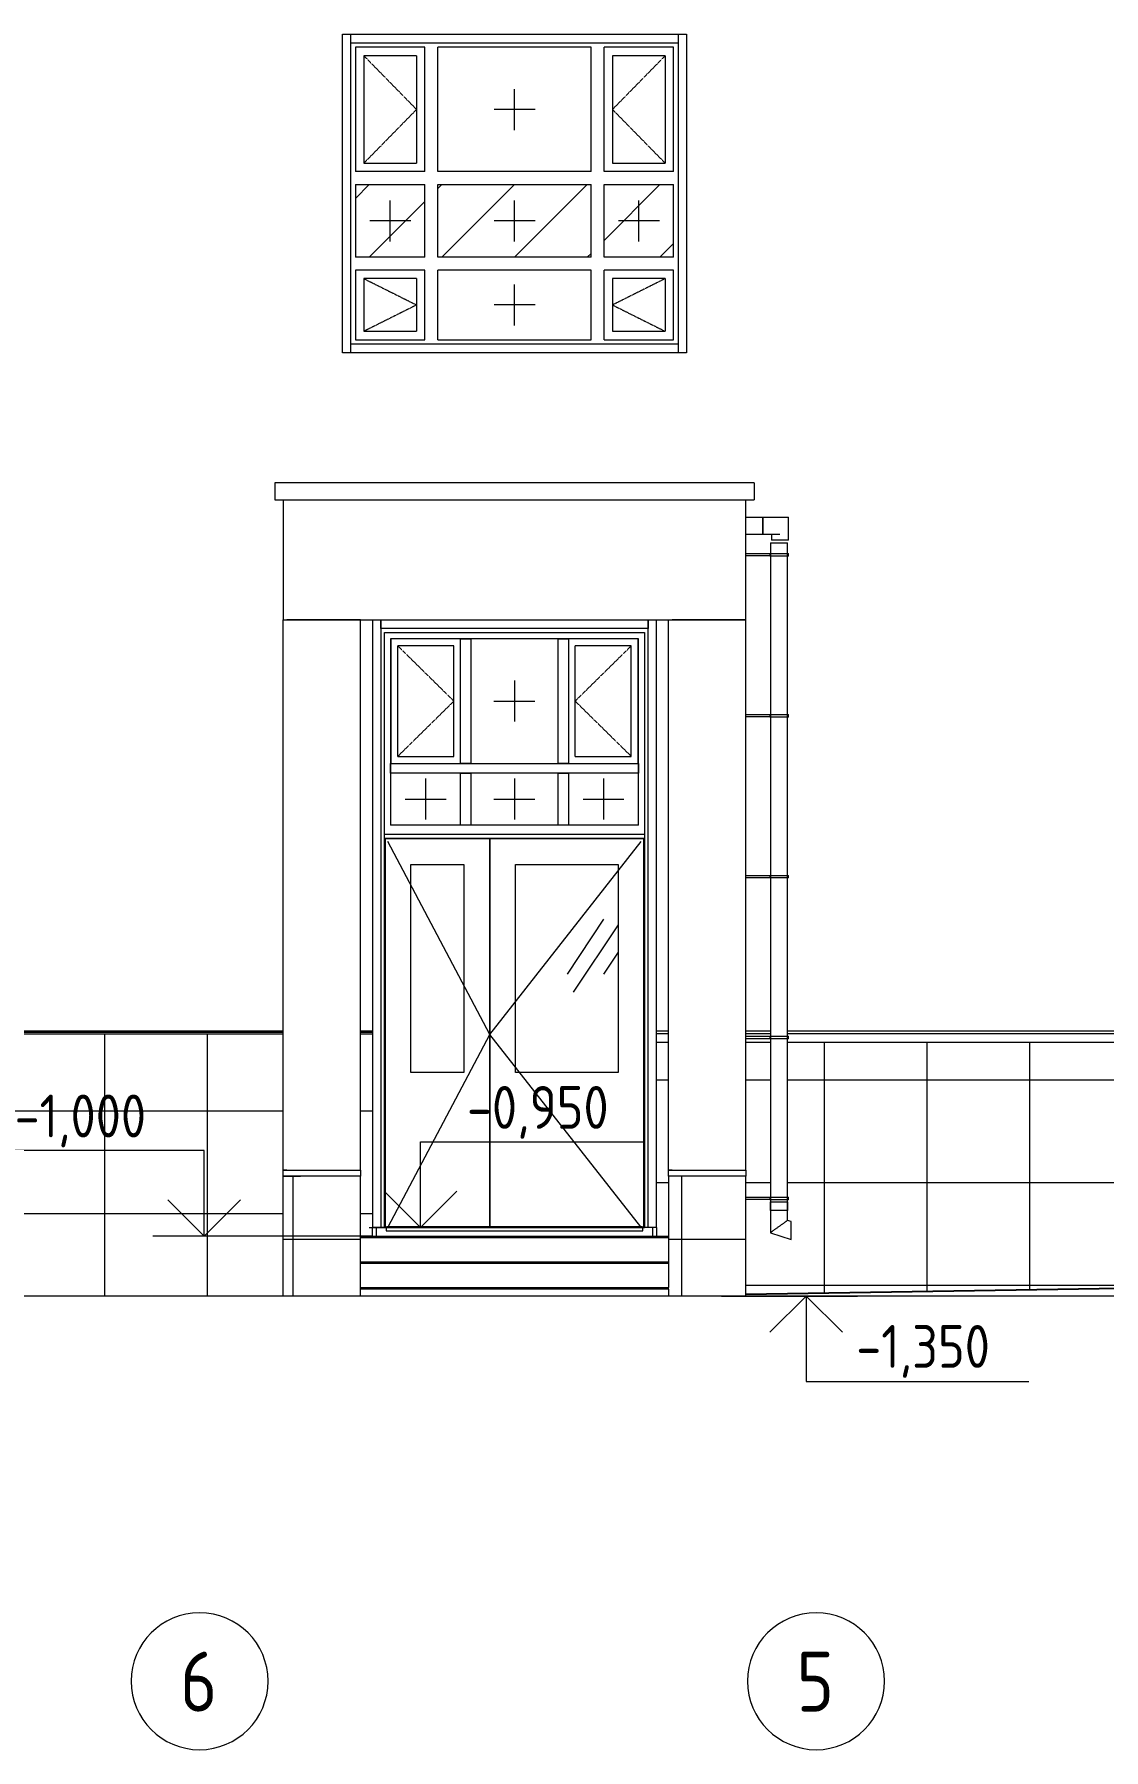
# Model space of a CAD drawing. Header units: millimetres. Extents: x -515342 to 330399, y -224905 to 507333.
# Drawn here: x 129139 to 135383, y -1932 to 8088 of the extents above; entities that cross this region are included whole.
import ezdxf

# ---------------------------------------------------------------- set-up
doc = ezdxf.new("R2010")
doc.units = ezdxf.units.MM
doc.linetypes.add('ASVP_Штриховая_ш2 п1', pattern=[3, 2, -1])
doc.layers.get('0').update_dxf_attribs({"lineweight": 0})
for name, color, linetype, lineweight in [('Аннотация', 7, 'Continuous', 0), ('Витраж', 7, 'Continuous', 0), ('Двери', 7, 'Continuous', 0), ('Двери открывание', 7, 'Continuous', 0), ('Лестницы', 7, 'Continuous', 0), ('Линии', 7, 'Continuous', 0), ('Обобщенные модели', 7, 'Continuous', 0), ('Ограждение', 7, 'Continuous', 0), ('Окна', 7, 'Continuous', 0), ('Окна открывание', 7, 'Continuous', 0), ('Оси', 7, 'Continuous', 0), ('Отметки', 7, 'Continuous', 0), ('Перекрытие', 7, 'Continuous', 0), ('Стены внутренние', 7, 'Continuous', 0), ('Стены наружные', 7, 'Continuous', 0), ('Стены штриховка поверхности', 7, 'Continuous', 0)]:
    doc.layers.add(name, color=color, linetype=linetype, lineweight=lineweight)
doc.styles.add('GOST Common', font='', dxfattribs={"width": 0.9, "height": 350})
doc.styles.add('GOST Common_1', font='', dxfattribs={"width": 0.9, "height": 250})
doc.styles.get('GOST Common').set_extended_font_data('GOST Common')
doc.styles.get('GOST Common_1').set_extended_font_data('GOST Common')
pattern_1 = [(0, (-51750.9, -3150), (0, 600), []), (90, (-51750.9, -3150), (-600, 4e-14), [])]
pattern_2 = [(45, (-0.73, 0), (-212.132, 212.132), [])]

# ---------------------------------------------------------------- blocks, each defined once
blk = doc.blocks.new('ОкноРехау_3фр__ - ЛК_1570х1970-9698878-О_АР_Эскиз_Фасад 12-1 копия 1')
at = {"layer": 'Окна открывание'}
h = blk.add_hatch(dxfattribs=at)
h.set_pattern_fill('FP_2', color=256, style=0, pattern_type=2)
h.set_pattern_definition(pattern_2)
h.paths.add_polyline_path([(-51722, 4718), (-51344, 4718), (-51344, 5142), (-51750, 5142), (-51750, 4718), (-51741, 4718)])
h = blk.add_hatch(dxfattribs=at)
h.set_pattern_fill('FP_2', color=256, style=0, pattern_type=2)
h.set_pattern_definition(pattern_2)
h.paths.add_polyline_path([(-50374, 4718), (-50374, 5142), (-51268, 5142), (-51268, 4718), (-50547, 4718)])
h = blk.add_hatch(dxfattribs=at)
h.set_pattern_fill('FP_2', color=256, style=0, pattern_type=2)
h.set_pattern_definition(pattern_2)
h.paths.add_polyline_path([(-50097, 4718), (-49892, 4718), (-49892, 5142), (-50298, 5142), (-50298, 4718)])
at = {"layer": 'Окна'}
for p, q in [((-51344, 5944), (-51750, 5944)), ((-51750, 5944), (-51750, 5218)), ((-51344, 5218), (-51344, 5944)), ((-50374, 5944), (-51268, 5944)), ((-51268, 5218), (-51268, 5944)), ((-50374, 5218), (-50374, 5944)), ((-49892, 5944), (-50298, 5944)), ((-50298, 5218), (-50298, 5944)), ((-49892, 5218), (-49892, 5944)), ((-51701, 5895), (-51701, 5267)), ((-51393, 5895), (-51701, 5895)), ((-51393, 5895), (-51393, 5267)), ((-50249, 5895), (-50249, 5267)), ((-49941, 5895), (-50249, 5895)), ((-49941, 5895), (-49941, 5267)), ((-51344, 5218), (-51750, 5218)), ((-51701, 5267), (-51393, 5267)), ((-50374, 5218), (-51268, 5218)), ((-49892, 5218), (-50298, 5218)), ((-50249, 5267), (-49941, 5267)), ((-51750, 5142), (-51750, 4718)), ((-51750, 5142), (-51344, 5142)), ((-51344, 4718), (-51344, 5142)), ((-51268, 4718), (-51268, 5142)), ((-51268, 5142), (-50374, 5142)), ((-50374, 4718), (-50374, 5142)), ((-50298, 4718), (-50298, 5142)), ((-50298, 5142), (-49892, 5142)), ((-49892, 4718), (-49892, 5142)), ((-51344, 4718), (-51750, 4718)), ((-50374, 4718), (-51268, 4718)), ((-49892, 4718), (-50298, 4718)), ((-51344, 4642), (-51750, 4642)), ((-51750, 4642), (-51750, 4236)), ((-51344, 4236), (-51344, 4642)), ((-50374, 4642), (-51268, 4642)), ((-51268, 4236), (-51268, 4642)), ((-50374, 4236), (-50374, 4642)), ((-49892, 4642), (-50298, 4642)), ((-50298, 4236), (-50298, 4642)), ((-49892, 4236), (-49892, 4642)), ((-51701, 4593), (-51701, 4285)), ((-51393, 4593), (-51701, 4593)), ((-51393, 4593), (-51393, 4285)), ((-50249, 4593), (-50249, 4285)), ((-49941, 4593), (-50249, 4593)), ((-49941, 4593), (-49941, 4285)), ((-51750, 4236), (-51344, 4236)), ((-51701, 4285), (-51393, 4285)), ((-51268, 4236), (-50374, 4236)), ((-50298, 4236), (-49892, 4236)), ((-50249, 4285), (-49941, 4285))]:
    blk.add_line(p, q, dxfattribs=at)
at = {"layer": 'Окна открывание', "linetype": 'ASVP_Штриховая_ш2 п1'}
for p, q in [((-51701, 5895), (-51393, 5581)), ((-49941, 5895), (-50249, 5581)), ((-50821, 5461), (-50821, 5701)), ((-51393, 5581), (-51701, 5267)), ((-50701, 5581), (-50941, 5581)), ((-50249, 5581), (-49941, 5267)), ((-51547, 4810), (-51547, 5050)), ((-50821, 4810), (-50821, 5050)), ((-50095, 4810), (-50095, 5050)), ((-51427, 4930), (-51667, 4930)), ((-50701, 4930), (-50941, 4930)), ((-49975, 4930), (-50215, 4930)), ((-51701, 4593), (-51393, 4439)), ((-50821, 4319), (-50821, 4559)), ((-49941, 4593), (-50249, 4439)), ((-51393, 4439), (-51701, 4285)), ((-50701, 4439), (-50941, 4439)), ((-50249, 4439), (-49941, 4285))]:
    blk.add_line(p, q, dxfattribs=at)
blk = doc.blocks.new('Прямоугольный импост - АР_Откос_Металлический_50х330 Белый Правый-9899493-О_АР_Эскиз_Фасад 12-1 копия 1')
at = {"layer": 'Витраж'}
for p, q in [((-9974, 2570), (-9974, 2620)), ((-9974, 2620), (-8064, 2620)), ((-8064, 2620), (-8064, 2570)), ((-9974, 2570), (-8064, 2570))]:
    blk.add_line(p, q, dxfattribs=at)
blk = doc.blocks.new('Прямоугольный импост - АР_Откос_Металлический_50х330 Белый Левый-9898761-О_АР_Эскиз_Фасад 12-1 копия 1')
at = {"layer": 'Витраж'}
for p, q in [((-9974, 760), (-9974, 810)), ((-8064, 810), (-9974, 810)), ((-8064, 810), (-8064, 760)), ((-8064, 760), (-9974, 760))]:
    blk.add_line(p, q, dxfattribs=at)
blk = doc.blocks.new('Прямоугольный импост - АР_Откос_Металлический_50х330 Белый Правый-9899492-О_АР_Эскиз_Фасад 12-1 копия 1')
at = {"layer": 'Витраж'}
for p, q in [((-8064, 2620), (-8014, 2620)), ((-8064, 2620), (-8064, 760)), ((-8014, 2620), (-8014, 760)), ((-8014, 760), (-8064, 760))]:
    blk.add_line(p, q, dxfattribs=at)
blk = doc.blocks.new('Прямоугольный импост - АР_Откос_Металлический_50х330 Белый Левый-V99-О_АР_Эскиз_Фасад 12-1 копия 1')
at = {"layer": 'Витраж'}
for p, q in [((-10024, 2620), (-9974, 2620)), ((-10024, 760), (-10024, 2620)), ((-9974, 760), (-9974, 2620)), ((-9974, 760), (-10024, 760))]:
    blk.add_line(p, q, dxfattribs=at)
blk = doc.blocks.new('Дверь_Стальная_Фрамуга ГЛУХАЯ с импостами_2 полотна - АР_Дверь_Наружная_1560х3495h_коробка__О_Пр-10096950-О_АР_Эскиз_Фасад 12-1 копия 1')
at = {"layer": 'Двери'}
h = blk.add_hatch(dxfattribs=at)
h.set_pattern_fill('FP_1', color=256, style=0, pattern_type=2)
h.set_pattern_definition([(236.31, (1066.07, 1244.6), (-1777.9963, -3556.002), [641.067, -5769.603]), (236.31, (1101.63, 1137.9), (-1777.9963, -3556.002), [384.64, -6026.03]), (236.31, (888.27, 1137.9), (-1777.9963, -3556.002), [384.64, -6026.03])])
h.paths.add_polyline_path([(-50772, -45), (-50216, -45), (-50216, 1170), (-50816, 1170), (-50816, -45)])
for p, q in [((-51581, 2525), (-50061, 2525)), ((-51581, -950), (-51581, 2525)), ((-50061, 2525), (-50061, -950)), ((-50097, 2489), (-51545, 2489)), ((-51545, 2489), (-51545, 1401)), ((-51136, 2489), (-51076, 2489)), ((-51136, 1761), (-51136, 2489)), ((-51076, 2489), (-51076, 1761)), ((-50566, 2489), (-50506, 2489)), ((-50566, 1761), (-50566, 2489)), ((-50506, 2489), (-50506, 1761)), ((-50097, 1401), (-50097, 2489)), ((-51545, 1705), (-51545, 1761)), ((-51545, 1761), (-50097, 1761)), ((-50097, 1705), (-51545, 1705)), ((-51076, 1761), (-51136, 1761)), ((-51136, 1705), (-51076, 1705)), ((-51136, 1401), (-51136, 1705)), ((-51076, 1705), (-51076, 1401)), ((-50506, 1761), (-50566, 1761)), ((-50566, 1705), (-50506, 1705)), ((-50566, 1401), (-50566, 1705)), ((-50506, 1705), (-50506, 1401)), ((-50097, 1761), (-50097, 1705)), ((-50061, 1345), (-51581, 1345)), ((-51581, 1325), (-50061, 1325)), ((-50966, 1320), (-51576, 1320)), ((-51576, 1320), (-51576, -945)), ((-50097, 1401), (-51545, 1401)), ((-51076, 1401), (-51136, 1401)), ((-50966, -945), (-50966, 1320)), ((-50066, 1320), (-50966, 1320)), ((-50966, 1320), (-50966, -945)), ((-50506, 1401), (-50566, 1401)), ((-50066, -945), (-50066, 1320)), ((-51426, -45), (-51426, 1170)), ((-51426, 1170), (-51116, 1170)), ((-51116, 1170), (-51116, -45)), ((-50816, -45), (-50816, 1170)), ((-50816, 1170), (-50216, 1170)), ((-50216, 1170), (-50216, -45)), ((-51116, -45), (-51426, -45)), ((-50216, -45), (-50816, -45)), ((-51581, -950), (-51601, -950)), ((-51576, -945), (-50966, -945)), ((-50966, -945), (-50066, -945)), ((-50041, -950), (-50061, -950))]:
    blk.add_line(p, q, dxfattribs=at)
at = {"layer": 'Двери открывание'}
for p, q in [((-50966, 177), (-51561, 1305)), ((-50966, 177), (-50081, 1305)), ((-51559, -946), (-50966, 177)), ((-50084, -946), (-50966, 177))]:
    blk.add_line(p, q, dxfattribs=at)
at = {"layer": 'Окна'}
for p, q in [((-51544, 2489), (-51544, 1761)), ((-51503, 1802), (-51503, 2448)), ((-51175, 2448), (-51503, 2448)), ((-51175, 1802), (-51175, 2448)), ((-50467, 1802), (-50467, 2448)), ((-50139, 2448), (-50467, 2448)), ((-50139, 1802), (-50139, 2448)), ((-50098, 1761), (-50098, 2489)), ((-51503, 1802), (-51175, 1802)), ((-50467, 1802), (-50139, 1802))]:
    blk.add_line(p, q, dxfattribs=at)
at = {"layer": 'Окна открывание', "linetype": 'ASVP_Штриховая_ш2 п1'}
for p, q in [((-51175, 2125), (-51503, 2448)), ((-50467, 2125), (-50139, 2448)), ((-50821, 2245), (-50821, 2005)), ((-51503, 1802), (-51175, 2125)), ((-50941, 2125), (-50701, 2125)), ((-50139, 1802), (-50467, 2125)), ((-51340, 1673), (-51340, 1433)), ((-50821, 1673), (-50821, 1433)), ((-50301, 1673), (-50301, 1433)), ((-51460, 1553), (-51220, 1553)), ((-50941, 1553), (-50701, 1553)), ((-50421, 1553), (-50181, 1553))]:
    blk.add_line(p, q, dxfattribs=at)
blk = doc.blocks.new('Прямоугольный импост - АР_Откос_Металлический_50х330 Серый Правый_Двери-10016244-О_АР_Эскиз_Фасад 12-1 копия 1')
at = {"layer": 'Витраж'}
for p, q in [((-51601, 2550), (-51601, 2600)), ((-50041, 2550), (-51601, 2550)), ((-50041, 2600), (-50041, 2550))]:
    blk.add_line(p, q, dxfattribs=at)
blk = doc.blocks.new('Прямоугольный импост - АР_Откос_Металлический_50х330 Серый Правый_Двери-10016265-О_АР_Эскиз_Фасад 12-1 копия 1')
at = {"layer": 'Витраж'}
for p, q in [((-51651, 2600), (-51651, -950)), ((-51601, 2600), (-51601, -950)), ((-51601, -950), (-51651, -950))]:
    blk.add_line(p, q, dxfattribs=at)
blk = doc.blocks.new('Прямоугольный импост - АР_Откос_Металлический_50х330 Серый Левый_Двери-10016266-О_АР_Эскиз_Фасад 12-1 копия 1')
at = {"layer": 'Витраж'}
for p, q in [((-50041, -950), (-50041, 2600)), ((-49991, 184), (-49991, 2600)), ((-49991, -950), (-49991, 130)), ((-49991, -950), (-50041, -950))]:
    blk.add_line(p, q, dxfattribs=at)
blk = doc.blocks.new('Ограждение - Ограждение-10023331-О_АР_Эскиз_Фасад 12-1 копия 1')
at = {"layer": 'Ограждение'}
for p, q in [((-49991, 182), (-49991, 184)), ((-49991, 130), (-49991, 182)), ((-49921, 182), (-49991, 182)), ((-49921, 130), (-49991, 130)), ((-49326, 182), (-49471, 182)), ((-49326, 130), (-49471, 130)), ((-40050, 182), (-49226, 182)), ((-40050, 130), (-49226, 130))]:
    blk.add_line(p, q, dxfattribs=at)
blk = doc.blocks.new('TN_Воронка парапетная ТехноНИКОЛЬ квадратная_Тип 1 - Воронка парапетная 100х100мм ТехноНИКОЛЬ _квадратное сечение_-10228256-О_АР_Эскиз_Фасад 12-1 копия 1')
at = {"layer": 'Обобщенные модели'}
for p, q in [((-49470.929, 3200), (-49370.929, 3200)), ((-49370.929, 3200), (-49370.929, 3100)), ((-49470.929, 3100), (-49370.929, 3100))]:
    blk.add_line(p, q, dxfattribs=at)
blk = doc.blocks.new('TN_Отвод угловой ТехноНИКОЛЬ - Отвод угловой_ с квадратного сечения _100_100мм_ в круглое _100мм_-10082681-О_АР_Эскиз_Фасад 12-1 копия 1')
at = {"layer": 'Обобщенные модели'}
for p, q in [((-49370.929, 3100), (-49370.929, 3200)), ((-49370.929, 3200), (-49270.929, 3200)), ((-49270.929, 3200), (-49220.929, 3200)), ((-49220.929, 3065), (-49220.929, 3200)), ((-49370.929, 3100), (-49270.929, 3100)), ((-49320.929, 3100), (-49320.929, 3065)), ((-49270.929, 3065), (-49320.929, 3065)), ((-49220.929, 3065), (-49270.929, 3065))]:
    blk.add_line(p, q, dxfattribs=at)
blk = doc.blocks.new('ASVP_ОМ_Водосточная труба_На стене - Труба 100_Белая-10228105-О_АР_Эскиз_Фасад 12-1 копия 1')
at = {"layer": 'Обобщенные модели'}
for p, q in [((-49325.929, 3050), (-49325.929, -850)), ((-49325.929, 3050), (-49275.929, 3050)), ((-49275.929, 3050), (-49225.929, 3050)), ((-49225.929, -850), (-49225.929, 3050))]:
    blk.add_line(p, q, dxfattribs=at)
blk = doc.blocks.new('Влж_Водосточная труба_Хомут - Хомут-10228117-О_АР_Эскиз_Фасад 12-1 копия 1')
at = {"layer": 'Обобщенные модели'}
for p, q in [((-49331, 165), (-49471, 165)), ((-49471, 155), (-49331, 155)), ((-49331, 167), (-49331, 165)), ((-49331, 167), (-49276, 167)), ((-49331, 155), (-49331, 152)), ((-49276, 152), (-49331, 152)), ((-49276, 167), (-49221, 167)), ((-49221, 152), (-49276, 152)), ((-49221, 152), (-49221, 167))]:
    blk.add_line(p, q, dxfattribs=at)
blk.add_open_spline([(-49331, 165), (-49331, 165), (-49331, 165), (-49331, 165)], degree=3, dxfattribs=at)
for points, knots in [([(-49331, 165), (-49331, 165), (-49331, 165), (-49331, 165), (-49331, 165), (-49331, 164), (-49331, 164), (-49331, 163), (-49331, 162), (-49331, 161), (-49331, 160)], [0.5000435, 0.5000435, 0.5000435, 0.5000435, 0.5138889, 0.5486111, 0.5833333, 0.6527778, 0.7222222, 0.7916667, 0.8611111, 1, 1, 1, 1]), ([(-49331, 160), (-49331, 160), (-49331, 159), (-49331, 158), (-49331, 157), (-49331, 157), (-49331, 156), (-49331, 156), (-49331, 155), (-49331, 155), (-49331, 155), (-49331, 155)], [0, 0, 0, 0, 0.0555556, 0.1111111, 0.1666667, 0.2222222, 0.2777778, 0.3333333, 0.3888889, 0.4444444, 0.4999565, 0.4999565, 0.4999565, 0.4999565]), ([(-49331, 155), (-49331, 155), (-49331, 155), (-49331, 155), (-49331, 155)], [0.49995738, 0.49995738, 0.49995738, 0.49995738, 0.51388889, 0.54861111, 0.54861111, 0.54861111, 0.54861111])]:
    blk.add_open_spline(points, degree=3, knots=knots, dxfattribs=at)
blk = doc.blocks.new('ASVP_ОМ_Водосточная труба_Слив - Слив Белый-10082852-О_АР_Эскиз_Фасад 12-1 копия 1')
at = {"layer": 'Обобщенные модели'}
for p, q in [((-49328, -800), (-49328, -850)), ((-49328, -800), (-49227, -800)), ((-49226, -800), (-49225, -800)), ((-49225, -850), (-49225, -800)), ((-49227, -850), (-49328, -850)), ((-49326, -850), (-49326, -980)), ((-49226, -908), (-49226, -850)), ((-49225, -850), (-49226, -850)), ((-49326, -980), (-49206, -1019)), ((-49206, -914), (-49226, -908))]:
    blk.add_line(p, q, dxfattribs=at)
at = {"layer": 'Обобщенные модели', "flags": 128}
for points in [[(-49206, -967), (-49206, -954), (-49206, -942), (-49206, -932), (-49206, -923), (-49206, -918), (-49206, -915)], [(-49206, -1019), (-49206, -1016), (-49206, -1010), (-49206, -1002), (-49206, -991), (-49206, -979), (-49206, -967)]]:
    blk.add_lwpolyline(points, dxfattribs=at)
at = {"layer": 'Обобщенные модели'}
for points, knots in [([(-49276, -944), (-49281, -947), (-49287, -952), (-49296, -958), (-49301, -962), (-49307, -966), (-49312, -970), (-49316, -973), (-49321, -976), (-49325, -979), (-49326, -980), (-49326, -980)], [0, 0, 0, 0, 0.0833333, 0.125, 0.1666667, 0.2083333, 0.25, 0.2916667, 0.3333333, 0.4166667, 0.5, 0.5, 0.5, 0.5]), ([(-49226, -908), (-49226, -908), (-49228, -909), (-49232, -912), (-49237, -915), (-49241, -918), (-49246, -922), (-49251, -926), (-49257, -930), (-49265, -936), (-49272, -941), (-49276, -944)], [0.5, 0.5, 0.5, 0.5, 0.5833333, 0.6666667, 0.7083333, 0.75, 0.7916667, 0.8333333, 0.875, 0.9166667, 1, 1, 1, 1])]:
    blk.add_open_spline(points, degree=3, knots=knots, dxfattribs=at)
blk = doc.blocks.new('СД_Люблино_Фасады_rvt-1-О_АР_Эскиз_Фасад 12-1 копия 1')
at = {"layer": 'Стены штриховка поверхности', "true_color": 0xcacaca}
h = blk.add_hatch(dxfattribs=at)
h.set_pattern_fill('FP_3', color=9, style=0, pattern_type=2)
h.set_pattern_definition([(0, (-51650.9, 0), (0, 600), []), (90, (-51650.9, 0), (-600, 4e-14), [])])
h.paths.add_polyline_path([(-102135, -1350), (-83065, -1350), (-83065, -1250), (-83085, -1250), (-83085, -850), (-80905, -850), (-80905, -1250), (-80925, -1250), (-80925, -1350), (-75725, -1350), (-75725, -1250), (-75745, -1250), (-75745, -850), (-73565, -850), (-73565, -1250), (-73585, -1250), (-73585, -1350), (-68430, -1350), (-68430, -1250), (-68450, -1250), (-68450, -850), (-66270, -850), (-66270, -1250), (-66290, -1250), (-66289, -1350), (-64770, -1350), (-64770, -1250), (-64790, -1250), (-64790, -850), (-62610, -850), (-62610, -1250), (-62630, -1250), (-62630, -1350), (-60285, -1350), (-60285, -1250), (-60305, -1250), (-60305, -850), (-58125, -850), (-58125, -1250), (-58145, -1250), (-58145, -1350), (-56745, -1350), (-56745, -1250), (-56765, -1250), (-56765, -850), (-54585, -850), (-54585, -1250), (-54605, -1250), (-54605, -1350), (-52171, -1350), (-52171, 180), (-61580, 180), (-61580, -527), (-61575, -527), (-61575, -542), (-61580, -542), (-61579, -554), (-61578, -554), (-61578, -604), (-61580, -604), (-61580, -721), (-61581, -734), (-61586, -745), (-61593, -756), (-61602, -764), (-61612, -770), (-61624, -773), (-61636, -773), (-61648, -770), (-61658, -764), (-61667, -756), (-61674, -745), (-61679, -734), (-61680, -721), (-61680, -604), (-61681, -604), (-61681, -554), (-61680, -554), (-61680, -542), (-61685, -542), (-61685, -527), (-61680, -527), (-61680, 180), (-83680, 180), (-83680, -527), (-83675, -527), (-83675, -542), (-83680, -542), (-83679, -554), (-83678, -554), (-83678, -604), (-83680, -604), (-83680, -721), (-83681, -734), (-83686, -745), (-83693, -756), (-83702, -764), (-83712, -770), (-83724, -773), (-83736, -773), (-83748, -770), (-83758, -764), (-83767, -756), (-83774, -745), (-83779, -734), (-83780, -721), (-83780, -604), (-83781, -604), (-83781, -554), (-83780, -554), (-83780, -542), (-83785, -542), (-83785, -527), (-83780, -527), (-83780, 180), (-100680, 180), (-100680, -527), (-100675, -527), (-100675, -542), (-100680, -542), (-100679, -554), (-100678, -554), (-100678, -604), (-100680, -604), (-100680, -721), (-100681, -734), (-100686, -745), (-100696, -759), (-100702, -764), (-100712, -770), (-100724, -773), (-100736, -773), (-100748, -770), (-100758, -764), (-100767, -756), (-100774, -745), (-100779, -734), (-100780, -721), (-100780, -604), (-100782, -604), (-100782, -554), (-100780, -554), (-100780, -542), (-100785, -542), (-100785, -527), (-100780, -527), (-100780, 180), (-102135, 180), (-102135, -1000)])
h.paths.add_polyline_path([(-51692, -1000), (-51651, -1000), (-51651, 180), (-51721, 180), (-51721, -1000)])
h.paths.add_polyline_path([(-58345, -848), (-60285, -848), (-60285, -540), (-58145, -540), (-58145, -848), (-58195, -848)])
h.paths.add_polyline_path([(-82930, -848), (-83065, -848), (-83065, -540), (-80925, -540), (-80925, -848), (-82865, -848)])
h.paths.add_polyline_path([(-67863, -848), (-68430, -848), (-68430, -540), (-66290, -540), (-66290, -848), (-67638, -848)])
h.paths.add_polyline_path([(-73785, -848), (-75725, -848), (-75725, -540), (-73585, -540), (-73585, -848), (-73635, -848)])
h.paths.add_polyline_path([(-55700, -848), (-56745, -848), (-56745, -540), (-54605, -540), (-54605, -848), (-55675, -848)])
h.paths.add_polyline_path([(-62691, -848), (-64770, -848), (-64770, -540), (-62630, -540), (-62630, -848), (-62680, -848)])
h = blk.add_hatch(dxfattribs=at)
h.set_pattern_fill('FP_4', color=9, style=0, pattern_type=2)
h.set_pattern_definition([(0, (-3647.7, 180), (0, 600), []), (90, (-3647.7, 180), (-600, 4e-14), [])])
h.paths.add_polyline_path([(-49471, -1338), (-47126, -1300), (-47126, -1250), (-47146, -1250), (-47146, -700), (-44966, -700), (-44966, -1250), (-44986, -1250), (-44986, -1265), (-35266, -1108), (-35266, -600), (-33086, -600), (-33086, -1072), (-27986, -989), (-27986, -600), (-25806, -600), (-25806, -954), (-20846, -874), (-20846, -600), (-18666, -600), (-18666, -838), (-7250, -653), (-7250, -604), (-7251, -604), (-7251, -554), (-7250, -554), (-7250, -542), (-7255, -541), (-7255, -527), (-7250, -527), (-7250, 130), (-17850, 130), (-17850, -527), (-17845, -527), (-17845, -542), (-17850, -542), (-17849, -554), (-17848, -554), (-17848, -604), (-17850, -604), (-17850, -721), (-17851, -734), (-17856, -745), (-17863, -756), (-17872, -764), (-17882, -770), (-17894, -773), (-17906, -773), (-17918, -770), (-17928, -764), (-17939, -753), (-17944, -745), (-17949, -734), (-17950, -721), (-17950, -604), (-17951, -604), (-17951, -554), (-17950, -554), (-17950, -542), (-17955, -542), (-17955, -527), (-17950, -527), (-17950, 130), (-39950, 130), (-39950, -527), (-39945, -527), (-39945, -542), (-39950, -542), (-39949, -554), (-39948, -554), (-39948, -604), (-39950, -604), (-39950, -721), (-39951, -734), (-39956, -745), (-39963, -756), (-39972, -764), (-39982, -770), (-39994, -773), (-40006, -773), (-40018, -770), (-40028, -764), (-40037, -756), (-40044, -745), (-40049, -734), (-40050, -721), (-40050, -604), (-40051, -604), (-40051, -554), (-40050, -554), (-40050, -542), (-40055, -542), (-40055, -527), (-40050, -527), (-40050, 130), (-49226, 130), (-49225, -773), (-49221, -773), (-49221, -788), (-49226, -788), (-49226, -908), (-49206, -915), (-49206, -1019), (-49326, -980), (-49326, -850), (-49328, -850), (-49328, -800), (-49326, -800), (-49326, -788), (-49329, -788), (-49331, -784), (-49331, -785), (-49471, -785), (-49471, -1000)])
h.paths.add_polyline_path([(-49921, -1000), (-49921, 130), (-49991, 130), (-49991, -1000)])
h.paths.add_polyline_path([(-49329, -788), (-49330, -788), (-49330, -783)])
h.paths.add_polyline_path([(-49331, -780), (-49329, -773), (-49326, -773), (-49326, 130), (-49471, 130), (-49471, -775), (-49331, -776), (-49331, -779)])
h.paths.add_polyline_path([(-47126, -698), (-47126, -390), (-44986, -390), (-44986, -698), (-47076, -698)])
h.paths.add_polyline_path([(-7150, -651), (-6586, -642), (-6586, -300), (-4446, -300), (-4446, -607), (-3898, -599), (-3898, 130), (-7150, 130), (-7150, -527), (-7145, -527), (-7145, -542), (-7150, -542), (-7149, -554), (-7148, -554), (-7148, -604), (-7150, -604), (-7150, -619)])
h.paths.add_polyline_path([(-20776, -598), (-20826, -598), (-20826, -290), (-18686, -290), (-18686, -598), (-20626, -598)])
h.paths.add_polyline_path([(-35196, -598), (-35246, -598), (-35246, -290), (-33106, -290), (-33106, -598), (-35046, -598)])
h.paths.add_polyline_path([(-27766, -598), (-27966, -598), (-27966, -290), (-25826, -290), (-25826, -598), (-27609, -598)])
h = blk.add_hatch(dxfattribs=at)
h.set_pattern_fill('FP_39', color=9, style=0, pattern_type=2)
h.set_pattern_definition(pattern_1)
h.paths.add_polyline_path([(-52171, -1350), (-52071, -1350), (-52071, -650), (-52171, -650), (-52171, -1000)])
h = blk.add_hatch(dxfattribs=at)
h.set_pattern_fill('FP_39', color=9, style=0, pattern_type=2)
h.set_pattern_definition(pattern_1)
h.paths.add_polyline_path([(-51721, -1350), (-51721, -650), (-52071, -650), (-52071, -1350), (-51896, -1350)])
h = blk.add_hatch(dxfattribs=at)
h.set_pattern_fill('FP_40', color=9, style=0, pattern_type=2)
h.set_pattern_definition([(0, (-50080.9, -3150), (0, 600), []), (90, (-50080.9, -3150), (-600, 4e-14), [])])
h.paths.add_polyline_path([(-49921, -1350), (-49471, -1350), (-49471, -650), (-49921, -650), (-49921, -1310)])
at = {"layer": 'Лестницы'}
for p, q in [((-51721, -1000), (-49921, -1000)), ((-49921, -1010), (-51721, -1010)), ((-49921, -1010), (-51721, -1010)), ((-51721, -1150), (-49921, -1150)), ((-49921, -1160), (-51721, -1160)), ((-49921, -1160), (-51721, -1160)), ((-51721, -1300), (-49921, -1300)), ((-51721, -1310), (-51721, -1300)), ((-49921, -1310), (-49921, -1300)), ((-51721, -1350), (-51721, -1310)), ((-49921, -1310), (-51721, -1310)), ((-49921, -1310), (-51721, -1310)), ((-49921, -1310), (-49921, -1350))]:
    blk.add_line(p, q, dxfattribs=at)
at = {"layer": 'Перекрытие'}
for p, q in [((-52171, -615), (-51721, -615)), ((-52171, -650), (-52171, -615)), ((-51721, -650), (-52171, -650)), ((-51721, -615), (-51721, -650)), ((-49921, -615), (-49471, -615)), ((-49921, -650), (-49921, -615)), ((-49471, -650), (-49921, -650)), ((-49471, -615), (-49471, -650))]:
    blk.add_line(p, q, dxfattribs=at)
at = {"layer": 'Стены внутренние'}
for p, q in [((-52171, 3300), (-52171, 2600)), ((-49471, 2600), (-49471, 3300)), ((-52171, 2600), (-49471, 2600)), ((-52171, -615), (-52171, 2600)), ((-52171, 2600), (-52151, 2600)), ((-51721, 2600), (-52151, 2600)), ((-51721, -615), (-51721, 2600)), ((-49921, -615), (-49921, 2600)), ((-49921, 2600), (-49901, 2600)), ((-49471, 2600), (-49901, 2600)), ((-49471, -615), (-49471, 2600)), ((-52171, 180), (-61580, 180)), ((-61575, 200), (-52171, 200)), ((-51721, 200), (-51651, 200)), ((-51651, 180), (-51721, 180)), ((-49991, 200), (-49921, 200)), ((-49471, 200), (-49326, 200)), ((-49226, 200), (-40055, 200)), ((-52151, -615), (-52171, -615)), ((-52171, -1350), (-52171, -650)), ((-52171, -650), (-52071, -650)), ((-52151, -615), (-51721, -615)), ((-51721, -650), (-52071, -650)), ((-51721, -1300), (-51721, -650)), ((-49901, -615), (-49921, -615)), ((-49471, -650), (-49921, -650)), ((-49921, -650), (-49921, -1300)), ((-49901, -615), (-49471, -615)), ((-49471, -1350), (-49471, -650)), ((-51692, -1000), (-51651, -1000)), ((-51651, -1000), (-51651, -950)), ((-49991, -950), (-49991, -1000)), ((-49471, -1338), (-47126, -1300))]:
    blk.add_line(p, q, dxfattribs=at)
at = {"layer": 'Стены наружные'}
for p, q in [((-52171, 190), (-61575, 190)), ((-51651, 190), (-51721, 190)), ((-51626, -1000), (-51626, -950)), ((-50016, -950), (-50016, -1000)), ((-49471, -1342), (-47126, -1303))]:
    blk.add_line(p, q, dxfattribs=at)
at = {"layer": 'Витраж', "lineweight": 9}
for name, p in [('Прямоугольный импост - АР_Откос_Металлический_50х330 Белый Левый-V99-О_АР_Эскиз_Фасад 12-1 копия 1', (-41802, 3400)), ('Прямоугольный импост - АР_Откос_Металлический_50х330 Белый Правый-9899493-О_АР_Эскиз_Фасад 12-1 копия 1', (-41802, 3400)), ('Прямоугольный импост - АР_Откос_Металлический_50х330 Белый Правый-9899492-О_АР_Эскиз_Фасад 12-1 копия 1', (-41802, 3400)), ('Прямоугольный импост - АР_Откос_Металлический_50х330 Белый Левый-9898761-О_АР_Эскиз_Фасад 12-1 копия 1', (-41802, 3400)), ('Прямоугольный импост - АР_Откос_Металлический_50х330 Серый Правый_Двери-10016265-О_АР_Эскиз_Фасад 12-1 копия 1', (0, 0)), ('Прямоугольный импост - АР_Откос_Металлический_50х330 Серый Правый_Двери-10016244-О_АР_Эскиз_Фасад 12-1 копия 1', (0, 0)), ('Прямоугольный импост - АР_Откос_Металлический_50х330 Серый Левый_Двери-10016266-О_АР_Эскиз_Фасад 12-1 копия 1', (0, 0))]:
    blk.add_blockref(name, p, dxfattribs=at)
at = {"layer": 'Двери', "lineweight": 9}
blk.add_blockref('Дверь_Стальная_Фрамуга ГЛУХАЯ с импостами_2 полотна - АР_Дверь_Наружная_1560х3495h_коробка__О_Пр-10096950-О_АР_Эскиз_Фасад 12-1 копия 1', (0, 0), dxfattribs=at)
at = {"layer": 'Обобщенные модели', "lineweight": 9}
for name, p in [('TN_Воронка парапетная ТехноНИКОЛЬ квадратная_Тип 1 - Воронка парапетная 100х100мм ТехноНИКОЛЬ _квадратное сечение_-10228256-О_АР_Эскиз_Фасад 12-1 копия 1', (0, 0)), ('TN_Отвод угловой ТехноНИКОЛЬ - Отвод угловой_ с квадратного сечения _100_100мм_ в круглое _100мм_-10082681-О_АР_Эскиз_Фасад 12-1 копия 1', (0, 0)), ('ASVP_ОМ_Водосточная труба_На стене - Труба 100_Белая-10228105-О_АР_Эскиз_Фасад 12-1 копия 1', (0, 0)), ('Влж_Водосточная труба_Хомут - Хомут-10228117-О_АР_Эскиз_Фасад 12-1 копия 1', (0, 2820)), ('Влж_Водосточная труба_Хомут - Хомут-10228117-О_АР_Эскиз_Фасад 12-1 копия 1', (0, 1880)), ('Влж_Водосточная труба_Хомут - Хомут-10228117-О_АР_Эскиз_Фасад 12-1 копия 1', (0, 940)), ('Влж_Водосточная труба_Хомут - Хомут-10228117-О_АР_Эскиз_Фасад 12-1 копия 1', (0, 0)), ('Влж_Водосточная труба_Хомут - Хомут-10228117-О_АР_Эскиз_Фасад 12-1 копия 1', (0, -940)), ('ASVP_ОМ_Водосточная труба_Слив - Слив Белый-10082852-О_АР_Эскиз_Фасад 12-1 копия 1', (0, 0))]:
    blk.add_blockref(name, p, dxfattribs=at)
at = {"layer": 'Ограждение', "lineweight": 9}
blk.add_blockref('Ограждение - Ограждение-10023331-О_АР_Эскиз_Фасад 12-1 копия 1', (0, 0), dxfattribs=at)
at = {"layer": 'Окна', "lineweight": 9}
blk.add_blockref('ОкноРехау_3фр__ - ЛК_1570х1970-9698878-О_АР_Эскиз_Фасад 12-1 копия 1', (0, 0), dxfattribs=at)
blk = doc.blocks.new('Грязезащита_Решетка - АР_Грязезащитная решетка_1500х500х23-10546506-О_АР_Эскиз_Фасад 12-1 копия 1')
at = {"layer": 'Обобщенные модели'}
for p, q in [((-50062, -949), (-51580, -949)), ((-51580, -949), (-51580, -950)), ((-51580, -950), (-50062, -950)), ((-51571, -950), (-51571, -970)), ((-51571, -970), (-50071, -970)), ((-51566, -949), (-51566, -946)), ((-50076, -946), (-51566, -946)), ((-50076, -946), (-50076, -949)), ((-50071, -970), (-50071, -950)), ((-50062, -950), (-50062, -949))]:
    blk.add_line(p, q, dxfattribs=at)
blk = doc.blocks.new('Ограждение - Ограждение-10610216-О_АР_Эскиз_Фасад 12-1 копия 1')
at = {"layer": 'Ограждение'}
for p, q in [((-49420.929, 3400), (-52220.929, 3400)), ((-52220.929, 3400), (-52220.929, 3300)), ((-49420.929, 3400), (-49420.929, 3300)), ((-52220.929, 3300), (-49420.929, 3300))]:
    blk.add_line(p, q, dxfattribs=at)
blk = doc.blocks.new('Ось сетки - Круг_Ø8 мм-6577-О_АР_Эскиз_Фасад 12-1 копия 1')
at = {"layer": 'Оси'}
for start, end in [(360, 180), (180, 360)]:
    blk.add_arc((0, -3600), 400, start, end, dxfattribs=at)
blk = doc.blocks.new('Высотные отметки - Стрелка вниз-5092-О_АР_Эскиз_Фасад 12-1 копия 1')
at = {"layer": 'Аннотация'}
for p, q in [((-106772, -1450), (-107372, -1450)), ((-107072, -1450), (-107284, -1662)), ((-107072, -1450), (-107072, -1950)), ((-107072, -1450), (-106860, -1662)), ((-107072, -1950), (-108372, -1950))]:
    blk.add_line(p, q, dxfattribs=at)
blk = doc.blocks.new('Высотные отметки - Стрелка вверх-5091-О_АР_Эскиз_Фасад 12-1 копия 1')
at = {"layer": 'Аннотация'}
for p, q in [((-52633, -500), (-53933, -500)), ((-52633, -1000), (-52633, -500)), ((-52633, -1000), (-52845, -788)), ((-52633, -1000), (-52421, -788)), ((-52333, -1000), (-52933, -1000))]:
    blk.add_line(p, q, dxfattribs=at)

msp = doc.modelspace()

# ---------------------------------------------------------------- linework, layer by layer
at = {"layer": 'Линии'}
msp.add_line((178865.989, 717.7355), (80619.6864, 717.7355), dxfattribs=at)
at = {"layer": 'Отметки'}
for p, q in [((131372.8617, 1117.7355), (131393.4344, 1117.7355)), ((131112.7572, 1067.7782), (130130.7436, 1067.7782)), ((133150.5235, 717.7355), (133645.1868, 717.7355))]:
    msp.add_line(p, q, dxfattribs=at)

# ---------------------------------------------------------------- block references
msp.add_blockref('СД_Люблино_Фасады_rvt-1-О_АР_Эскиз_Фасад 12-1 копия 1', (182763.6864, 2067.7355))
at = {"layer": 'Аннотация'}
msp.add_blockref('Высотные отметки - Стрелка вверх-5091-О_АР_Эскиз_Фасад 12-1 копия 1', (182763.6864, 2067.7355), dxfattribs=at)
at = {"layer": 'Обобщенные модели'}
msp.add_blockref('Грязезащита_Решетка - АР_Грязезащитная решетка_1500х500х23-10546506-О_АР_Эскиз_Фасад 12-1 копия 1', (182763.6864, 2067.7355), dxfattribs=at)
at = {"layer": 'Ограждение'}
msp.add_blockref('Ограждение - Ограждение-10610216-О_АР_Эскиз_Фасад 12-1 копия 1', (182763.6864, 2067.7355), dxfattribs=at)
at = {"layer": 'Оси'}
for p in [(130103.6864, 2067.7355), (133703.6864, 2067.7355)]:
    msp.add_blockref('Ось сетки - Круг_Ø8 мм-6577-О_АР_Эскиз_Фасад 12-1 копия 1', p, dxfattribs=at)
at = {"layer": 'Отметки', "extrusion": (0, 0, -1)}
for name, p in [('Высотные отметки - Стрелка вверх-5091-О_АР_Эскиз_Фасад 12-1 копия 1', (-78760.4916, 2117.6928)), ('Высотные отметки - Стрелка вниз-5092-О_АР_Эскиз_Фасад 12-1 копия 1', (-26573.4447, 2167.7355))]:
    msp.add_blockref(name, p, dxfattribs=at)

# ---------------------------------------------------------------- texts
at = {"layer": 'Оси', "char_height": 350, "width": 274.177125, "attachment_point": 1, "style": 'GOST Common'}
for s, insert in [('\\fGOST Common|b0|i0|c204|p34|;\\W.9;6', (129989.9058, -1359.7312)), ('\\fGOST Common|b0|i0|c204|p34|;\\W.9;5', (133589.9058, -1359.7312))]:
    msp.add_mtext(s, dxfattribs=dict(at, insert=insert))
at = {"layer": 'Отметки', "char_height": 250, "attachment_point": 1, "line_spacing_factor": 1.022761, "style": 'GOST Common_1'}
for s, insert, width in [('-0,950', (131664.7583, 1944.4426), 1028.822569), ('-1,000', (129023.4385, 1894.4853), 977.532294), ('-1,350', (133937.8817, 548.2921), 977.532294)]:
    msp.add_mtext(s, dxfattribs=dict(at, insert=insert, width=width))

doc.saveas('drawing.dxf')
